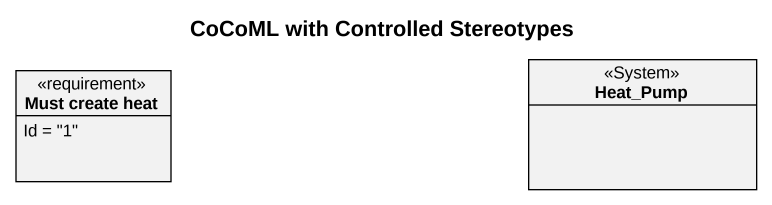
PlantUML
@startuml
title CoCoML with Controlled Stereotypes
hide circle
hide empty members
class "Must create heat" as Must_create_heat <<requirement>> {
  Id = "1"
}
class Heat_Pump <<System>>
@enduml
